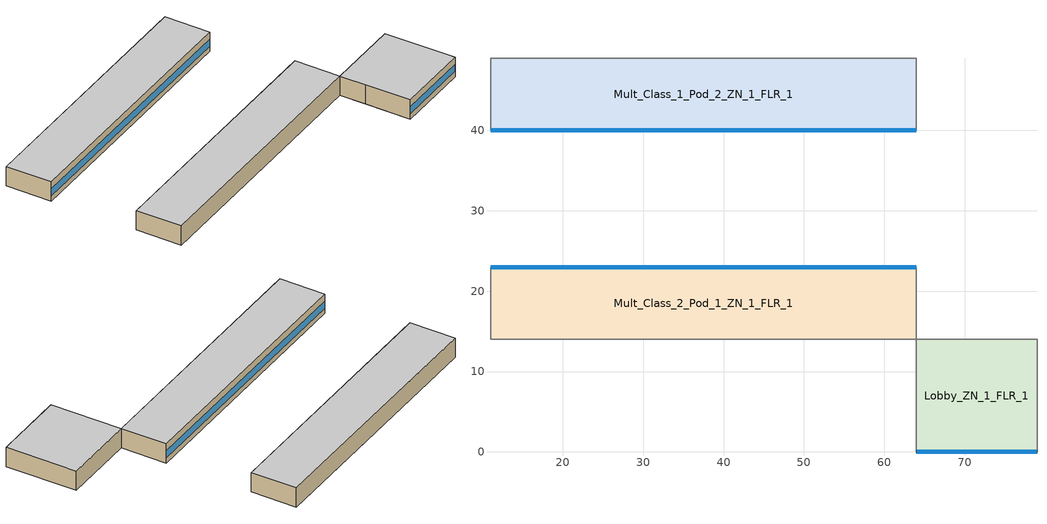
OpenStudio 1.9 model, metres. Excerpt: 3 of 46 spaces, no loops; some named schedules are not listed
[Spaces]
Mult_Class_2_Pod_1_ZN_1_FLR_1
 floor ground: 64,23 64,14 11,14 11,23 z0
 wall outside: 64,23 11,23 z0:4
 wall to Corner_Class_2_Pod_1_ZN_1_FLR_1: 11,23 11,14 z0:4
 wall to Main_Corridor_ZN_1_FLR_1: 64,14 64,23 z0:4
 wall to Corridor_Pod_1_ZN_1_FLR_1: 11,14 64,14 z0:4
 window: 63.95,23 11.05,23 z1.1:2.5
 ceiling to Mult_Class_2_Pod_1_ZN_1_FLR_2: 64,14 64,23 11,23 11,14 z4
Lobby_ZN_1_FLR_1
 floor ground: 79,14 79,0 64,0 64,14 z0
 wall outside: 64,0 79,0 z0:4
 wall to Offices_ZN_1_FLR_1: 79,0 79,14 z0:4
 wall to Corridor_Pod_1_ZN_1_FLR_1: 64,14 64,9 z0:4
 wall to Mult_Class_1_Pod_1_ZN_1_FLR_1: 64,9 64,0 z0:4
 wall to Main_Corridor_ZN_1_FLR_1: 79,14 64,14 z0:4
 window: 64.05,0 78.95,0 z1.1:2.51
 ceiling to Lobby_ZN_1_FLR_2: 79,0 79,14 64,14 64,0 z4
Mult_Class_1_Pod_2_ZN_1_FLR_1
 floor ground: 64,49 64,40 11,40 11,49 z0
 wall outside: 11,40 64,40 z0:4
 wall to Corner_Class_1_Pod_2_ZN_1_FLR_1: 11,49 11,40 z0:4
 wall to Main_Corridor_ZN_1_FLR_1: 64,40 64,49 z0:4
 wall to Corridor_Pod_2_ZN_1_FLR_1: 64,49 11,49 z0:4
 window: 11.05,40 63.95,40 z1.1:2.5
 ceiling to Mult_Class_1_Pod_2_ZN_1_FLR_2: 64,40 64,49 11,49 11,40 z4
[Site]
Chicago Ohare Intl Ap_IL_USA: Latitude {deg}=41.98; Longitude {deg}=-87.92; Time Zone {hr}=-6; Elevation {m}=201; Terrain=City
[Building]
90.1-2010-SecondarySchool-ASHRAE 169-2006-5A created: 2015-10-15 15:46:00 -0600: North Axis {deg}=0; Default Construction Set=90.1-2010 - SecSchl - ASHRAE 169-2006-5A
[ClimateZones]
Climate Zone Institution Name 1=ASHRAE; Climate Zone Document Name 1=ANSI/ASHRAE Standard 169; Climate Zone Document Year 1=2006; Climate Zone Institution Name 2=CEC; Climate Zone Document Name 2=California Climate Zone Descriptions; Climate Zone Document Year 2=1995
[Site:GroundTemperature:BuildingSurface]
20.54, 20.52, 20.55, 20.63, 20.72, 23.01, 23.37, 23.43, 23.44, 21.14, 20.8, 20.64
[Site:WaterMainsTemperature]
Calculation Method=Correlation; Annual Average Outdoor Air Temperature {C}=9.925; Maximum Difference In Monthly Average Outdoor Air Temperatures {deltaC}=28.7
[SizingPeriod:DesignDay] Barometric Pressure {Pa}=98934; Sky Clearness=0; Rain Indicator=0; Snow Indicator=0; Day of Month=21; Daylight Saving Time Indicator=0; Humidity Indicating Type=Wetbulb; Dry-Bulb Temperature Range Modifier Type=DefaultMultipliers
Name | Maximum Dry-Bulb Temperature {C} | Daily Dry-Bulb Temperature Range {deltaC} | Humidity Indicating Conditions at Maximum Dry-Bulb {BasedOnField A3} | Wind Speed {m/s} | Wind Direction {deg} | Month | Day Type | Solar Model Indicator | ASHRAE Taub | ASHRAE Taud
Chicago Ohare Intl Ap Ann Clg .4% Condns DB=>MWB | 33.3 | 10.5 | 23.7 | 5.2 | 230 | 7 | SummerDesignDay | ASHRAETau | 0.455 | 2.05
Chicago Ohare Intl Ap Ann Htg 99.6% Condns DB | -20 | 0 | -20 | 4.9 | 270 | 1 | WinterDesignDay | ASHRAEClearSky
[Material:NoMass] Thermal Absorptance=0.9; Solar Absorptance=0.7
Name | Roughness | Thermal Resistance {m2-K/W} | Visible Absorptance
CP02 CARPET PAD | VeryRough | 0.21648 | 0.8
Typical Insulation R-10.94 | Smooth | 1.92744 | 0.7
Typical Carpet Pad | Smooth | 0.21648 | 0.8
Typical Insulation R-13.45 | Smooth | 2.368 | 0.7
Typical Insulation R-19.72 | Smooth | 3.4722 | 0.7
Typical Insulation R-0.58 | Smooth | 0.101875 | 0.7
Typical Insulation R-1.15 | Smooth | 0.202527 | 0.7
[Material]
Name | Roughness | Thickness {m} | Conductivity {W/m-K} | Density {kg/m3} | Specific Heat {J/kg-K} | Thermal Absorptance | Solar Absorptance | Visible Absorptance
100mm Normalweight concrete floor | MediumSmooth | 0.1016 | 2.31 | 2322 | 832
G01 13mm gypsum board | Smooth | 0.0127 | 0.16 | 800 | 1090 | 0.9 | 0.7 | 0.5
4 in. Normalweight Concrete Floor | MediumRough | 0.1016 | 2.31 | 2322 | 832 | 0.9 | 0.7 | 0.7
25mm Stucco | Smooth | 0.0254 | 0.72 | 1856 | 840 | 0.9 | 0.7 | 0.7
5/8 in. Gypsum Board | MediumSmooth | 0.0159 | 0.16 | 800 | 1090 | 0.9 | 0.7 | 0.7
Roof Membrane | VeryRough | 0.0095 | 0.16 | 1121.29 | 1460 | 0.9 | 0.77 | 0.7
Metal Roof Surface; F08 Metal surface | Smooth | 0.0008 | 45.28 | 7824 | 500 | 0.9 | 0.7 | 0.7
6 in. Normalweight Concrete Floor | MediumRough | 0.1524 | 2.31 | 2322 | 832 | 0.9 | 0.7 | 0.7
8 in. Concrete Block Basement Wall | MediumRough | 0.2032 | 1.326 | 1842 | 912 | 0.9 | 0.7 | 0.7
G05 25mm wood | MediumSmooth | 0.0254 | 0.15 | 608 | 1630 | 0.9 | 0.5 | 0.5
Std Wood 6inch | MediumSmooth | 0.15 | 0.12 | 540 | 1210 | 0.9 | 0.7 | 0.7
[Construction]
Typical Insulated Exterior Mass Floor R-13.51: Typical Insulation R-10.94, 4 in. Normalweight Concrete Floor, Typical Carpet Pad
Typical Insulated Steel Framed Exterior Wall R-15.63: 25mm Stucco, 5/8 in. Gypsum Board, Typical Insulation R-13.45, 5/8 in. Gypsum Board
Typical IEAD Roof R-20.83: Roof Membrane, Typical Insulation R-19.72, Metal Roof Surface
Typical Interior Floor: 100mm Normalweight concrete floor, CP02 CARPET PAD
Typical Interior Wall: G01 13mm gypsum board, G01 13mm gypsum board
Typical Interior Ceiling: CP02 CARPET PAD, 100mm Normalweight concrete floor
Typical Insulated Carpeted 6in Slab Floor: 6 in. Normalweight Concrete Floor, Typical Carpet Pad
Typical Insulated Basement Mass Wall: 8 in. Concrete Block Basement Wall
U 0.48 SHGC 0.40 Dbl Ref-D Clr 6mm/13mm: REF D CLEAR 6MM, AIR 13MM, CLEAR 6MM
Typical Insulated Metal Door R-1.43: F08 Metal surface, Typical Insulation R-0.58
Typical Overhead Door R-2.0: Typical Insulation R-1.15
U 1.17 SHGC 0.49 Sgl Ref-D Clr 6mm: REF D CLEAR 6MM
Typical Interior Window: Clear 3mm
Typical Interior Door; Typical Interior Partition: G05 25mm wood
InteriorFurnishings: Std Wood 6inch
[DefaultConstructionSet]
90.1-2010 - SecSchl - ASHRAE 169-2006-5A: Default Exterior Surface Constructions=Default Surface Constructions 1; Default Interior Surface Constructions=Default Surface Constructions 2; Default Ground Contact Surface Constructions=Default Surface Constructions 3; Default Exterior SubSurface Constructions=Default Sub Surface Constructions 1; Default Interior SubSurface Constructions=Default Sub Surface Constructions 2; Interior Partition Construction=Typical Interior Partition
[DefaultSurfaceConstructions]
Name | Floor Construction | Wall Construction | Roof Ceiling Construction
Default Surface Constructions 1 | Typical Insulated Exterior Mass Floor R-13.51 | Typical Insulated Steel Framed Exterior Wall R-15.63 | Typical IEAD Roof R-20.83
Default Surface Constructions 2 | Typical Interior Floor | Typical Interior Wall | Typical Interior Ceiling
Default Surface Constructions 3 | Typical Insulated Carpeted 6in Slab Floor | Typical Insulated Basement Mass Wall
[DefaultSubSurfaceConstructions]
Name | Fixed Window Construction | Operable Window Construction | Door Construction | Overhead Door Construction | Skylight Construction | Tubular Daylight Dome Construction | Tubular Daylight Diffuser Construction
Default Sub Surface Constructions 1 | U 0.48 SHGC 0.40 Dbl Ref-D Clr 6mm/13mm | U 0.48 SHGC 0.40 Dbl Ref-D Clr 6mm/13mm | Typical Insulated Metal Door R-1.43 | Typical Overhead Door R-2.0 | U 1.17 SHGC 0.49 Sgl Ref-D Clr 6mm | Typical Interior Window | Typical Interior Window
Default Sub Surface Constructions 2 | Typical Interior Window | Typical Interior Window | Typical Interior Door
[WindowMaterial:Glazing] Optical Data Type=SpectralAverage; Infrared Transmittance at Normal Incidence=0; Front Side Infrared Hemispherical Emissivity=0.84; Conductivity {W/m-K}=0.9; Dirt Correction Factor for Solar and Visible Transmittance=1; Solar Diffusing=No
Name | Thickness {m} | Solar Transmittance at Normal Incidence | Front Side Solar Reflectance at Normal Incidence | Back Side Solar Reflectance at Normal Incidence | Visible Transmittance at Normal Incidence | Front Side Visible Reflectance at Normal Incidence | Back Side Visible Reflectance at Normal Incidence | Back Side Infrared Hemispherical Emissivity
REF D CLEAR 6MM | 0.006 | 0.429 | 0.308 | 0.379 | 0.334 | 0.453 | 0.505 | 0.82
CLEAR 6MM | 0.006 | 0.775 | 0.071 | 0.071 | 0.881 | 0.08 | 0.08 | 0.84
Clear 3mm | 0.003 | 0.837 | 0.075 | 0.075 | 0.898 | 0.081 | 0.081 | 0.84
[WindowMaterial:Gas]
AIR 13MM: Gas Type=Air; Thickness {m}=0.0127
[Space] Part of Total Floor Area=Yes
Name | Space Type | Thermal Zone
Mult_Class_1_Pod_2_ZN_1_FLR_1 | 90.1-2010 - SecSchl - Classroom | Mult_Class_1_Pod_2_ZN_1_FLR_1 ZN
Mult_Class_2_Pod_1_ZN_1_FLR_1 | 90.1-2010 - SecSchl - Classroom | Mult_Class_2_Pod_1_ZN_1_FLR_1 ZN
Lobby_ZN_1_FLR_1 | 90.1-2010 - SecSchl - Lobby | Lobby_ZN_1_FLR_1 ZN
[SpaceType] Standards Building Type=SecondarySchool
Name | Default Schedule Set | Design Specification Outdoor Air Object | Standards Space Type
90.1-2010 - SecSchl - Lobby | 90.1-2010 - SecSchl - Lobby Schedule Set | 90.1-2010 - SecSchl - Lobby Ventilation | Lobby
90.1-2010 - SecSchl - Classroom | 90.1-2010 - SecSchl - Classroom Schedule Set | 90.1-2010 - SecSchl - Classroom Ventilation | Classroom
[DefaultScheduleSet] Electric Equipment Schedule=SchoolSecondary BLDG_EQUIP_SCH; Infiltration Schedule=SchoolSecondary INFIL_SCH_PNNL
Name | Lighting Schedule | Number of People Schedule | People Activity Level Schedule
90.1-2010 - SecSchl - Lobby Schedule Set | SchoolSecondary BLDG_LIGHT_LOBBYFLR1_SCH
90.1-2010 - SecSchl - Classroom Schedule Set | SchoolSecondary BLDG_LIGHT_CLASSROOM_SCH | SchoolSecondary BLDG_OCC_SCH | SchoolSecondary ACTIVITY_SCH
[Lights:Definition] Design Level Calculation Method=Watts/Area; Fraction Radiant=0.37; Fraction Visible=0.2; Return Air Fraction=0
Name | Watts per Space Floor Area {W/m2}
90.1-2010 - SecSchl - Lobby Lights Definition | 9.68752
90.1-2010 - SecSchl - Classroom Lights Definition | 13.3472
[Lights]
Name | Lights Definition | Space or SpaceType | Schedule
90.1-2010 - SecSchl - Lobby Lights | 90.1-2010 - SecSchl - Lobby Lights Definition | 90.1-2010 - SecSchl - Lobby
90.1-2010 - SecSchl - Classroom Lights | 90.1-2010 - SecSchl - Classroom Lights Definition | 90.1-2010 - SecSchl - Classroom | SchoolSecondary BLDG_LIGHT_CLASSROOM_SCH OccSensor Reduction
[DesignSpecification:OutdoorAir] Outdoor Air Method=Sum
Name | Outdoor Air Flow per Floor Area {m3/s-m2} | Outdoor Air Flow per Person {m3/s-person}
90.1-2010 - SecSchl - Lobby Ventilation | 0.0003048
90.1-2010 - SecSchl - Classroom Ventilation | 0.0006096 | 0.00471947
[People:Definition]
90.1-2010 - SecSchl - Classroom People Definition: Number of People Calculation Method=People/Area; People per Space Floor Area {person/m2}=0.376737; Fraction Radiant=0.3
[People]
90.1-2010 - SecSchl - Classroom People: People Definition=90.1-2010 - SecSchl - Classroom People Definition; Space or SpaceType=90.1-2010 - SecSchl - Classroom
[SpaceInfiltration:DesignFlowRate] Design Flow Rate Calculation Method=Flow/ExteriorArea; Flow per Exterior Surface Area {m3/s-m2}=0.000226568; Constant Term Coefficient=0; Temperature Term Coefficient=0; Velocity Term Coefficient=0.224; Velocity Squared Term Coefficient=0
Name | Space or SpaceType
90.1-2010 - SecSchl - Lobby Infiltration | 90.1-2010 - SecSchl - Lobby
90.1-2010 - SecSchl - Classroom Infiltration | 90.1-2010 - SecSchl - Classroom
[ElectricEquipment:Definition] Design Level Calculation Method=Watts/Area; Fraction Latent=0; Fraction Radiant=0.5; Fraction Lost=0
Name | Watts per Space Floor Area {W/m2}
90.1-2010 - SecSchl - Lobby Electric Equipment Definition | 3.98265
90.1-2010 - SecSchl - Classroom Electric Equipment Definition | 9.99967
[ElectricEquipment]
Name | Electric Equipment Definition | Space or SpaceType
90.1-2010 - SecSchl - Lobby Electric Equipment | 90.1-2010 - SecSchl - Lobby Electric Equipment Definition | 90.1-2010 - SecSchl - Lobby
90.1-2010 - SecSchl - Classroom Electric Equipment | 90.1-2010 - SecSchl - Classroom Electric Equipment Definition | 90.1-2010 - SecSchl - Classroom
[ThermostatSetpoint:DualSetpoint] Heating Setpoint Temperature Schedule=SchoolSecondary HTGSETP_SCH_YES_OPTIMUM; Cooling Setpoint Temperature Schedule=SchoolSecondary CLGSETP_SCH_NO_SETBACK
90.1-2010 - SecSchl - Lobby Thermostat; 90.1-2010 - SecSchl - Classroom Thermostat
[InternalMass:Definition]
Internal Mass Definition 1: Construction=InteriorFurnishings; Design Level Calculation Method=SurfaceArea/Area; Surface Area per Space Floor Area=2
[InternalMass] Internal Mass Definition=Internal Mass Definition 1
Name | Space or SpaceType
Mult_Class_2_Pod_1_ZN_1_FLR_1 Mass | Mult_Class_2_Pod_1_ZN_1_FLR_1
Mult_Class_1_Pod_2_ZN_1_FLR_1 Mass | Mult_Class_1_Pod_2_ZN_1_FLR_1
Lobby_ZN_1_FLR_1 Mass | Lobby_ZN_1_FLR_1
[ThermalZone] Use Ideal Air Loads=No
Name | Primary Daylighting Control | Fraction of Zone Controlled by Primary Daylighting Control | Thermostat
Lobby_ZN_1_FLR_1 ZN | Lobby_ZN_1_FLR_1 Daylt Sensor 1 | 0.179241 | 90.1-2010 - SecSchl - Lobby Thermostat
Mult_Class_1_Pod_2_ZN_1_FLR_1 ZN | Mult_Class_1_Pod_2_ZN_1_FLR_1 Daylt Sensor 1 | 0.278073 | 90.1-2010 - SecSchl - Classroom Thermostat
Mult_Class_2_Pod_1_ZN_1_FLR_1 ZN | Mult_Class_2_Pod_1_ZN_1_FLR_1 Daylt Sensor 1 | 0.278073 | 90.1-2010 - SecSchl - Classroom Thermostat
[Controller:WaterCoil] Minimum Actuated Flow {m3/s}=0
Name | Action | Controller Convergence Tolerance {deltaC}
VAV_POD_1 Main Htg Coil Controller; Controller Water Coil 1; Controller Water Coil 2; Controller Water Coil 3; Controller Water Coil 4; Controller Water Coil 5; Controller Water Coil 6; Controller Water Coil 7; Controller Water Coil 8; Controller Water Coil 9; Controller Water Coil 10; VAV_POD_2 Main Htg Coil Controller; Controller Water Coil 11; Controller Water Coil 12; Controller Water Coil 13; Controller Water Coil 14; Controller Water Coil 15; Controller Water Coil 16; Controller Water Coil 17; Controller Water Coil 18; Controller Water Coil 19; Controller Water Coil 20; VAV_POD_3 Main Htg Coil Controller; Controller Water Coil 21; Controller Water Coil 22; Controller Water Coil 23; Controller Water Coil 24; Controller Water Coil 25; Controller Water Coil 26; Controller Water Coil 27; Controller Water Coil 28; Controller Water Coil 29; Controller Water Coil 30; VAV_OTHER Main Htg Coil Controller; Controller Water Coil 31; Controller Water Coil 32; Controller Water Coil 33; Controller Water Coil 34; Controller Water Coil 35; Controller Water Coil 36; Controller Water Coil 37; Controller Water Coil 38; Controller Water Coil 39; Controller Water Coil 40; Controller Water Coil 41 | Normal | 0.0001
VAV_POD_1 Clg Coil Controller; VAV_POD_2 Clg Coil Controller; VAV_POD_3 Clg Coil Controller; VAV_OTHER Clg Coil Controller | Reverse
[Refrigeration:Compressor] Rated Return Gas Temperature {C}=18.3; Rated Subcooling {deltaC}=0
Name | Refrigeration Compressor Power Curve | Refrigeration Compressor Capacity Curve
Refrigeration Compressor 1 | Refrigeration Compressor Power Curve | Refrigeration Compressor Capacity Curve
Refrigeration Compressor 2 | Refrigeration Compressor Power Curve 1 | Refrigeration Compressor Capacity Curve 1
[Exterior:Lights:Definition]
Name | Design Level {W}
Occ Sensing Exterior Lights Def | 8427.85
NonDimming Exterior Lights Def | 353.47
[Exterior:Lights] Control Option=AstronomicalClock
Name | Exterior Lights Definition | Schedule
Occ Sensing Exterior Lights Def | Occ Sensing Exterior Lights Def | SchoolSecondary Exterior_lighting_schedule_b
NonDimming Exterior Lights Def | NonDimming Exterior Lights Def | SchoolSecondary Exterior_lighting_schedule_a
[HeatExchanger:AirToAir:SensibleAndLatent] Availability Schedule=Always On Discrete; Nominal Supply Air Flow Rate {m3/s}=autosize; Sensible Effectiveness at 100% Heating Air Flow=0.7; Latent Effectiveness at 100% Heating Air Flow=0.6; Sensible Effectiveness at 75% Heating Air Flow=0.7; Latent Effectiveness at 75% Heating Air Flow=0.6; Sensible Effectiveness at 100% Cooling Air Flow=0.75; Latent Effectiveness at 100% Cooling Air Flow=0.6; Sensible Effectiveness at 75% Cooling Air Flow=0.75; Latent Effectiveness at 75% Cooling Air Flow=0.6; Supply Air Outlet Temperature Control=Yes; Heat Exchanger Type=Rotary; Frost Control Type=ExhaustOnly; Threshold Temperature {C}=-23.3; Initial Defrost Time Fraction=0.167; Rate of Defrost Time Fraction Increase {1/K}=1.44; Economizer Lockout=Yes
Name | Nominal Electric Power {W}
PSZ-AC_1-5 ERV | 2210.7
PSZ-AC_2-6 ERV | 1414.65
PSZ-AC_3-7 ERV | 2966.94
PSZ-AC_5-9 ERV | 2165.21
VAV_OTHER ERV | 3357.87
VAV_POD_1 ERV | 6632.65
VAV_POD_2 ERV | 6560.56
VAV_POD_3 ERV | 6594.88
[SetpointManager:OutdoorAirPretreat] Minimum Setpoint Temperature {C}=-99; Maximum Setpoint Temperature {C}=99; Minimum Setpoint Humidity Ratio {kgWater/kgDryAir}=1e-005; Maximum Setpoint Humidity Ratio {kgWater/kgDryAir}=1
Setpoint Manager Outdoor Air Pretreat 1; Setpoint Manager Outdoor Air Pretreat 2; Setpoint Manager Outdoor Air Pretreat 3; Setpoint Manager Outdoor Air Pretreat 4; Setpoint Manager Outdoor Air Pretreat 5; Setpoint Manager Outdoor Air Pretreat 6; Setpoint Manager Outdoor Air Pretreat 7; Setpoint Manager Outdoor Air Pretreat 8
[Daylighting:Control] Position Z-Coordinate {m}=0.9144; Illuminance Setpoint {lux}=300; Lighting Control Type=Stepped; Number of Stepped Control Steps=3
Name | Space | Position X-Coordinate {m} | Position Y-Coordinate {m}
Lobby_ZN_1_FLR_1 Daylt Sensor 1 | Lobby_ZN_1_FLR_1 | 7.5 | 2.50938
Mult_Class_1_Pod_2_ZN_1_FLR_1 Daylt Sensor 1 | Mult_Class_1_Pod_2_ZN_1_FLR_1 | 26.5 | 2.50266
Mult_Class_2_Pod_1_ZN_1_FLR_1 Daylt Sensor 1 | Mult_Class_2_Pod_1_ZN_1_FLR_1 | 26.5 | 6.49734
[Schedule:Ruleset]
Name | Default Day Schedule | Summer Design Day Schedule | Winter Design Day Schedule
SchoolSecondary ACTIVITY_SCH | SchoolSecondary ACTIVITY_SCH Default | SchoolSecondary ACTIVITY_SCH Summer Design Day | SchoolSecondary ACTIVITY_SCH Winter Design Day
SchoolSecondary INFIL_SCH_PNNL | SchoolSecondary INFIL_SCH_PNNL Default | SchoolSecondary INFIL_SCH_PNNL Summer Design Day | SchoolSecondary INFIL_SCH_PNNL Winter Design Day
SchoolSecondary BLDG_EQUIP_SCH | SchoolSecondary BLDG_EQUIP_SCH Default | SchoolSecondary BLDG_EQUIP_SCH Summer Design Day | SchoolSecondary BLDG_EQUIP_SCH Winter Design Day
SchoolSecondary CLGSETP_SCH_NO_SETBACK | SchoolSecondary CLGSETP_SCH_NO_SETBACK Default | SchoolSecondary CLGSETP_SCH_NO_SETBACK Summer Design Day | SchoolSecondary CLGSETP_SCH_NO_SETBACK Winter Design Day
SchoolSecondary BLDG_OCC_SCH | SchoolSecondary BLDG_OCC_SCH Default | SchoolSecondary BLDG_OCC_SCH Summer Design Day | SchoolSecondary BLDG_OCC_SCH Winter Design Day
SchoolSecondary HTGSETP_SCH_YES_OPTIMUM | SchoolSecondary HTGSETP_SCH_YES_OPTIMUM Default | SchoolSecondary HTGSETP_SCH_YES_OPTIMUM Summer Design Day | SchoolSecondary HTGSETP_SCH_YES_OPTIMUM Winter Design Day
SchoolSecondary BLDG_LIGHT_LOBBYFLR1_SCH | SchoolSecondary BLDG_LIGHT_LOBBYFLR1_SCH Default | SchoolSecondary BLDG_LIGHT_LOBBYFLR1_SCH Summer Design Day | SchoolSecondary BLDG_LIGHT_LOBBYFLR1_SCH Winter Design Day
SchoolSecondary BLDG_LIGHT_CLASSROOM_SCH | SchoolSecondary BLDG_LIGHT_CLASSROOM_SCH Default | SchoolSecondary BLDG_LIGHT_CLASSROOM_SCH Summer Design Day | SchoolSecondary BLDG_LIGHT_CLASSROOM_SCH Winter Design Day
SchoolSecondary Exterior_lighting_schedule_b | SchoolSecondary Exterior_lighting_schedule_b Default | SchoolSecondary Exterior_lighting_schedule_b Summer Design Day | SchoolSecondary Exterior_lighting_schedule_b Winter Design Day
SchoolSecondary Exterior_lighting_schedule_a | SchoolSecondary Exterior_lighting_schedule_a Default | SchoolSecondary Exterior_lighting_schedule_a Summer Design Day | SchoolSecondary Exterior_lighting_schedule_a Winter Design Day
SchoolSecondary BLDG_LIGHT_CLASSROOM_SCH OccSensor Reduction | SchoolSecondary BLDG_LIGHT_CLASSROOM_SCH Default 1 | SchoolSecondary BLDG_LIGHT_CLASSROOM_SCH Summer Design Day 1 | SchoolSecondary BLDG_LIGHT_CLASSROOM_SCH Winter Design Day 1
[Schedule:Day]
SchoolSecondary BLDG_EQUIP_SCH Default; SchoolSecondary BLDG_EQUIP_SCH Winter Design Day: 24, 0, 0.35
SchoolSecondary BLDG_EQUIP_SCH Summer Design Day: 8, 0, 0.25, 17, 0, 0.5, 24, 0, 0.25
SchoolSecondary CLGSETP_SCH_NO_SETBACK Default; SchoolSecondary CLGSETP_SCH_NO_SETBACK Summer Design Day: 24, 0, 24
SchoolSecondary CLGSETP_SCH_NO_SETBACK Winter Design Day: 24, 0, 29.44
SchoolSecondary HTGSETP_SCH_YES_OPTIMUM Default; SchoolSecondary HTGSETP_SCH_YES_OPTIMUM Summer Design Day: 24, 0, 15.6
SchoolSecondary HTGSETP_SCH_YES_OPTIMUM Winter Design Day: 24, 0, 21
SchoolSecondary BLDG_LIGHT_LOBBYFLR1_SCH Default: 24, 0, 0.1773
SchoolSecondary BLDG_LIGHT_LOBBYFLR1_SCH Summer Design Day: 24, 0, 1
SchoolSecondary BLDG_LIGHT_LOBBYFLR1_SCH Winter Design Day: 24, 0, 0
SchoolSecondary Exterior_lighting_schedule_b Default; SchoolSecondary Exterior_lighting_schedule_b Winter Design Day; SchoolSecondary Exterior_lighting_schedule_b Summer Design Day: 6, 0, 0.7, 24, 0, 1
SchoolSecondary Exterior_lighting_schedule_a Default; SchoolSecondary Exterior_lighting_schedule_a Winter Design Day; SchoolSecondary Exterior_lighting_schedule_a Summer Design Day: 6, 0, 0, 24, 0, 1
[Schedule:Rule] Date Specification Type=DateRange; Start Day=1
Name | Schedule Ruleset | Rule Order | Day Schedule | Apply Monday | Apply Tuesday | Apply Wednesday | Apply Thursday | Apply Friday | Start Month | End Month | End Day | Apply Sunday | Apply Saturday
Schedule Rule 12 | SchoolSecondary BLDG_EQUIP_SCH | 4 | SchoolSecondary BLDG_EQUIP_SCH Wkdy Day | Yes | Yes | Yes | Yes | Yes | 1 | 6 | 30
Schedule Rule 13 | SchoolSecondary BLDG_EQUIP_SCH | 3 | SchoolSecondary BLDG_EQUIP_SCH Wknd Day |  |  |  |  |  | 1 | 6 | 30 | Yes | Yes
Schedule Rule 14 | SchoolSecondary BLDG_EQUIP_SCH | 2 | SchoolSecondary BLDG_EQUIP_SCH Wkdy Day 1 | Yes | Yes | Yes | Yes | Yes | 7 | 9 | 1
Schedule Rule 48 | SchoolSecondary HTGSETP_SCH_YES_OPTIMUM | 0 | SchoolSecondary HTGSETP_SCH_YES_OPTIMUM Wkdy Day | Yes | Yes | Yes | Yes | Yes | 1 | 12 | 31
Schedule Rule 61 | SchoolSecondary BLDG_LIGHT_LOBBYFLR1_SCH | 4 | SchoolSecondary BLDG_LIGHT_LOBBYFLR1_SCH Wkdy Day | Yes | Yes | Yes | Yes | Yes | 1 | 6 | 30
Schedule Rule 62 | SchoolSecondary BLDG_LIGHT_LOBBYFLR1_SCH | 3 | SchoolSecondary BLDG_LIGHT_LOBBYFLR1_SCH Wknd Day |  |  |  |  |  | 1 | 6 | 30 | Yes | Yes
Schedule Rule 63 | SchoolSecondary BLDG_LIGHT_LOBBYFLR1_SCH | 2 | SchoolSecondary BLDG_LIGHT_LOBBYFLR1_SCH Wkdy Day 1 | Yes | Yes | Yes | Yes | Yes | 7 | 9 | 1
Schedule Rule 64 | SchoolSecondary BLDG_LIGHT_LOBBYFLR1_SCH | 1 | SchoolSecondary BLDG_LIGHT_LOBBYFLR1_SCH Wknd Day 1 |  |  |  |  |  | 7 | 9 | 1 | Yes | Yes
Schedule Rule 65 | SchoolSecondary BLDG_LIGHT_LOBBYFLR1_SCH | 0 | SchoolSecondary BLDG_LIGHT_LOBBYFLR1_SCH Wkdy Day 2 | Yes | Yes | Yes | Yes | Yes | 9 | 12 | 31
[Schedule:Constant]
Always On Discrete: Value=1
[Curve:Bicubic] Minimum Value of x {BasedOnField A2}=-23.3; Maximum Value of x {BasedOnField A2}=7.2; Minimum Value of y {BasedOnField A3}=10; Maximum Value of y {BasedOnField A3}=60; Input Unit Type for X=Temperature; Input Unit Type for Y=Temperature
Name | Coefficient1 Constant | Coefficient2 x | Coefficient3 x**2 | Coefficient4 y | Coefficient5 y**2 | Coefficient6 x*y | Coefficient7 x**3 | Coefficient8 y**3 | Coefficient9 x**2*y | Coefficient10 x*y**2 | Output Unit Type
Refrigeration Compressor Power Curve; Refrigeration Compressor Power Curve 1 | 4451.46 | -166.108 | -5.35664 | 263.553 | -0.958849 | 8.09252 | -0.0239354 | 0.000633306 | 0.0778798 | -0.0167386 | Power
Refrigeration Compressor Capacity Curve; Refrigeration Compressor Capacity Curve 1 | 83249.9 | 3147.96 | 44.9276 | -1035.51 | 3.74692 | -37.3907 | 0.179897 | -0.0199971 | -0.481641 | 0.0428673 | Capacity
